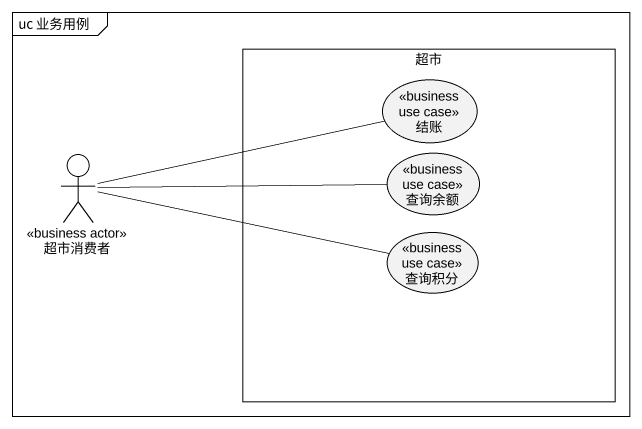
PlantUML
@startuml
mainframe uc 业务用例
rectangle 超市 {
  usecase 结账 <<business use case>>
  usecase 查询余额 <<business use case>>
  usecase 查询积分 <<business use case>>
}
actor 超市消费者 <<business actor>>
超市消费者 -right- 结账
超市消费者 -right- 查询余额
超市消费者 -right- 查询积分
@enduml
